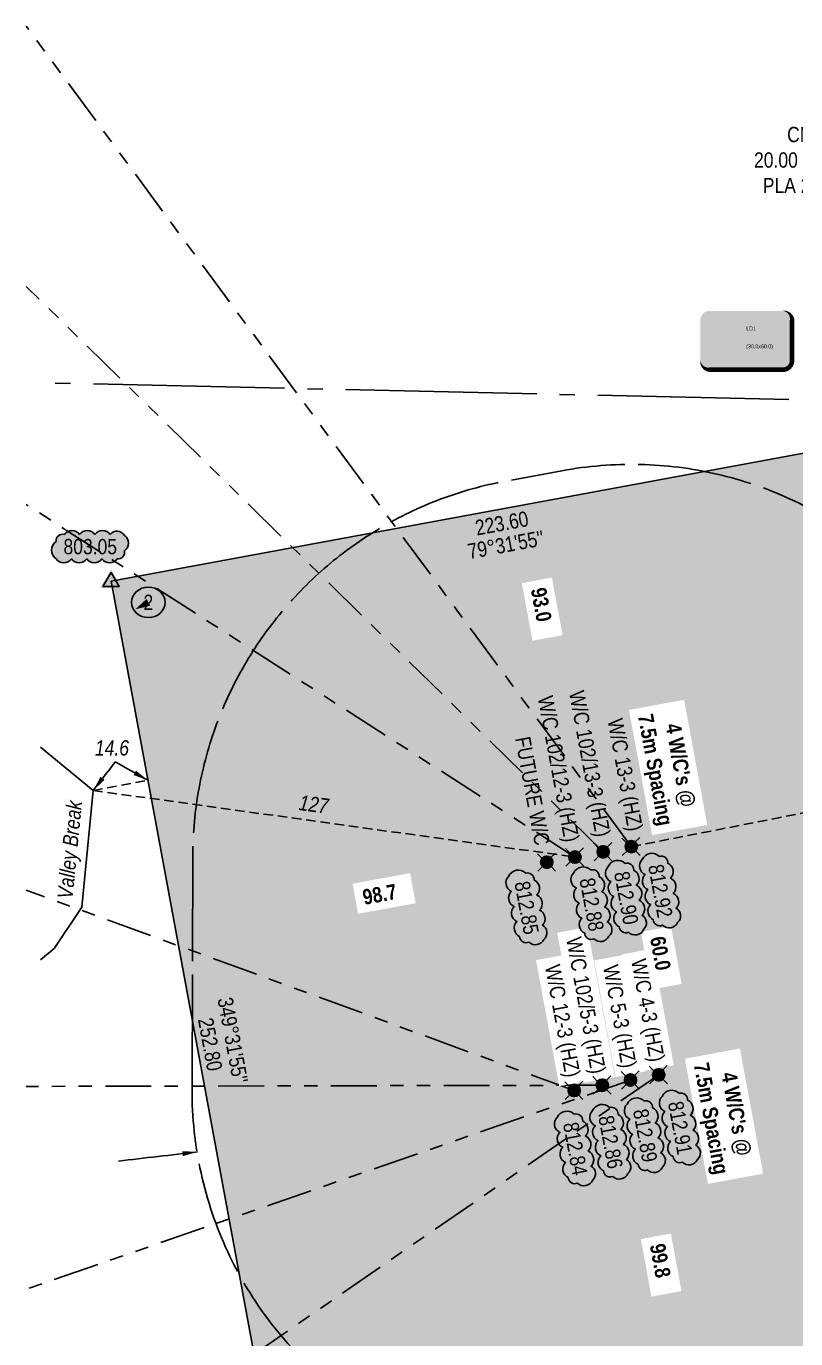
# Model space of a CAD drawing. Extents: x 401306 to 418331, y 6045711 to 6071172.
# Drawn here: x 406652 to 407156, y 6060097 to 6060955 of the extents above; entities that cross this region are included whole.
import ezdxf
from ezdxf.enums import TextEntityAlignment as Align

# ---------------------------------------------------------------- set-up
doc = ezdxf.new("R2018")
doc.units = 0
doc.header["$LTSCALE"] = 5
doc.header["$PDSIZE"] = 0.5
for name, pattern in [('foc-BUFFER', [16.75, 15, -1.75]), ('foc-DRILLPATH', [14.75, 6, -1.75, 1.75, -1.75, 1.75, -1.75]), ('foc-QUARTERLINE', [33, 25, -3, 2, -3]), ('foc-TIELINE', [1.875, 1.25, -0.625])]:
    doc.linetypes.add(name, pattern=pattern)
doc.layers.get('Defpoints').update_dxf_attribs({"color": 9})
for name, color, linetype in [('AUX-BUFFER', 7, 'foc-BUFFER'), ('L-BD', 7, 'Continuous'), ('L-BD1', 253, 'Continuous'), ('L-MON', 1, 'Continuous'), ('L-QSEC', 8, 'foc-QUARTERLINE'), ('P-ELEVATION', 7, 'Continuous'), ('P-PDRILLPATH', 12, 'foc-DRILLPATH'), ('P-PROPOSED', 10, 'Continuous'), ('P-PROPOSED-H', 21, 'Continuous'), ('P-TEMP-BLOCKS', 250, 'Continuous'), ('T-SLOPE', 48, 'Continuous'), ('T-TIE', 201, 'foc-TIELINE')]:
    doc.layers.add(name, color=color, linetype=linetype)
for name, color, linetype, lineweight in [('F-RW-T', 190, 'Continuous', 9), ('T-TEXT', 48, 'Continuous', 18), ('T-TIE-T', 201, 'Continuous', 18)]:
    doc.layers.add(name, color=color, linetype=linetype, lineweight=lineweight)
doc.styles.add('80', font='ARIALN.TTF', dxfattribs={"height": 10})
doc.styles.add('80CG', font='ARIALN.TTF', dxfattribs={"height": 10})
doc.styles.add('80L', font='ARIALN.TTF', dxfattribs={"height": 10})
doc.styles.add('80LS', font='ARIALNI.TTF', dxfattribs={"height": 10})
doc.styles.add('BOLD', font='ARIALNB.TTF')
doc.styles.get("Standard").update_dxf_attribs({"font": 'ARIALN.TTF'})
doc.dimstyles.new('CG2011', dxfattribs={"dimscale": 5, "dimtxt": 9, "dimasz": 2, "dimexe": 0.2, "dimexo": 0.0625, "dimgap": 0.5, "dimtad": 0, "dimtih": 1, "dimtoh": 1, "dimzin": 0, "dimdsep": 46, "dimtxsty": '80CG', "dimcen": 0.1, "dimse1": 1, "dimse2": 1, "dimclrd": 256, "dimclrt": 256, "dimaunit": 1, "dimadec": 4, "dimazin": 0, "dimtfac": 0.06, "dimtofl": 0, "dimtmove": 0, "dimatfit": 1, "dimfxl": 0.2, "dimtolj": 1, "dimtzin": 0, "dimlwd": -1, "dimarcsym": 0})
doc.dimstyles.new('Compass 5 000', dxfattribs={"dimscale": 5, "dimtxt": 9, "dimasz": 2, "dimexe": 0.2, "dimexo": 0.0625, "dimgap": 0.5, "dimtad": 0, "dimtih": 1, "dimtoh": 1, "dimzin": 0, "dimdsep": 46, "dimtxsty": '80CG', "dimcen": 0.1, "dimse1": 1, "dimse2": 1, "dimclrd": 256, "dimclrt": 256, "dimaunit": 1, "dimadec": 4, "dimazin": 0, "dimtfac": 0.06, "dimtofl": 0, "dimtmove": 0, "dimatfit": 1, "dimfxl": 0.2, "dimtolj": 1, "dimtzin": 0, "dimlwd": -1, "dimarcsym": 0})

# ---------------------------------------------------------------- blocks, each defined once
blk = doc.blocks.new('*U70')
at = {"true_color": 0xff8aff}
h = blk.add_hatch(color=211, dxfattribs=at)
edge = h.paths.add_edge_path()
edge.add_line((-24, -20), (24, -20))
edge.add_arc((24, -14), 6, 270, 360)
edge.add_line((30, -14), (30, 12.5))
edge.add_arc((24, 12.5), 6, 0, 90)
edge.add_line((24, 18.5), (-24, 18.5))
edge.add_arc((-24, 12.5), 6, 90, 180)
edge.add_line((-30, 12.5), (-30, -14))
edge.add_arc((-24, -14), 6, 180, 270)
at = {"color": 250, "flags": 128}
blk.add_lwpolyline([(-24, -20, 3, 3, 0), (24, -20, 3, 3, 0.414214), (30, -14, 3, 3, 0), (30, 12.5, 3, 0, 0.414214), (24, 18.5, 0, 0, 0), (-24, 18.5, 0, 0, 0.414214), (-30, 12.5, 0, 0, 0), (-30, -14, 0, 3, 0.414214)], format="xyseb", close=True, dxfattribs=at)
at = {"flags": 128}
blk.add_lwpolyline([(19.92, 4.39, 0, 7.5, 0), (0, 0, 0, 0, 0)], format="xyseb", dxfattribs=at)
at = {"color": 250, "lineweight": 30, "flags": 104}
blk.add_attdef('TEMP_AREA_W1', text='', height=12, dxfattribs=at).set_placement((0, 8.26), align=Align.MIDDLE_CENTER)
blk.add_attdef('ENTER_TEXT', text='', height=9, dxfattribs=at).set_placement((0, -3.47), align=Align.TOP_CENTER)
blk = doc.blocks.new('*D72')
at = {"layer": 'Defpoints', "color": 0, "transparency": 16777216}
for p in [(407271.97, 6060890.07), (407222.82, 6060880.98), (407224.71, 6060870.76)]:
    blk.add_point(p, dxfattribs=at)
at = {"layer": 'F-RW-T', "transparency": 16777216}
for p, q in [((407283.69, 6060881.67), (407293.52, 6060883.49)), ((407214.88, 6060868.94), (407205.05, 6060867.12))]:
    blk.add_line(p, q, dxfattribs=at)
for points in [[(407283.39, 6060883.31), (407283.99, 6060880.03), (407273.86, 6060879.85)], [(407214.58, 6060870.58), (407215.18, 6060867.3), (407224.71, 6060870.76)]]:
    blk.add_solid(points, dxfattribs=at)
at = {"layer": 'F-RW-T', "transparency": 16777216, "insert": (407165.51, 6060867.12), "char_height": 10, "attachment_point": 5, "style": '80CG'}
blk.add_mtext('\\A1;CNRL\\P20.00 P/L R/W\\PPLA 240998', dxfattribs=at)
blk = doc.blocks.new('wa')
at = {"layer": 'P-ELEVATION'}
h = blk.add_hatch(color=111, dxfattribs=at)
h.dxf.hatch_style = 1
edge = h.paths.add_edge_path()
edge.add_arc((-17.35, -4.5), 6.1, 215, 325)
edge.add_arc((-7.35, -4.5), 6.1, 215, 325)
edge.add_arc((2.65, -4.5), 6.1, 215, 325)
edge.add_arc((12.65, -4.5), 6.1, 215, 325)
edge.add_arc((18.14, -3.7), 4.32, 263.43363, 373.43363)
edge.add_arc((18.85, 2.3), 6.1, 305, 415)
edge.add_arc((17.45, 4.39), 5.69, 30.69553, 140.69553)
edge.add_arc((8.05, 4.5), 6.1, 35, 145)
edge.add_arc((-1.95, 4.5), 6.1, 35, 145)
edge.add_arc((-11.95, 4.5), 6.1, 35, 145)
edge.add_arc((-18.04, 3.81), 4.33, 75.42608, 185.42608)
edge.add_arc((-18.36, -2.3), 6.96, 125, 235)
at = {"color": 240, "flags": 128}
blk.add_lwpolyline([(-22.35, -8, 0.520567), (-12.35, -8, 0.520567), (-2.35, -8, 0.520567), (7.65, -8, 0.520567), (17.65, -8, 0.520567), (22.35, -2.7, 0.520567), (22.35, 7.3, 0.520567), (13.05, 8, 0.520567), (3.05, 8, 0.520567), (-6.95, 8, 0.520567), (-16.95, 8, 0.520567), (-22.35, 3.4, 0.520567)], format="xyb", close=True, dxfattribs=at)
at = {"layer": 'P-ELEVATION', "color": 240, "flags": 128}
blk.add_lwpolyline([(0, 0, 12.5, 0, 0), (-12.42, -6.43, 0, 0, 0)], format="xyseb", dxfattribs=at)
at = {"layer": 'P-ELEVATION', "color": 240, "style": '80'}
blk.add_attdef('ELEVATION', text='', height=10, dxfattribs=at).set_placement((0, 0), align=Align.MIDDLE_CENTER)
blk = doc.blocks.new('Induction_Bend_No')
at = {"layer": 'P-ELEVATION'}
h = blk.add_hatch(color=111, dxfattribs=at)
h.dxf.hatch_style = 1
edge = h.paths.add_edge_path()
edge.add_ellipse((0, 0), major_axis=(-10.94, 0), ratio=0.913794, start_angle=0, end_angle=360)
at = {"layer": 'P-ELEVATION', "color": 7, "flags": 128}
blk.add_lwpolyline([(0, 0, 5, 0, 0), (-8.54, -4.54, 0, 0, 0)], format="xyseb", dxfattribs=at)
at = {"layer": 'P-ELEVATION', "color": 7}
blk.add_ellipse((0, 0), major_axis=(-10.94, 0), ratio=0.913794, dxfattribs=at)
at = {"layer": 'P-ELEVATION', "style": '80'}
blk.add_attdef('BEND', text='', height=10, dxfattribs=at).set_placement((0, 0), align=Align.MIDDLE_CENTER)
blk = doc.blocks.new('WC')
at = {"layer": 'L-MON'}
h = blk.add_hatch(color=255, dxfattribs=at)
h.dxf.hatch_style = 1
edge = h.paths.add_edge_path()
edge.add_arc((0, 0), 0.9, 0, 360)
at = {"layer": 'L-MON', "color": 240, "flags": 128}
for points in [[(-0.62, 0.5), (-1.23, 1.12)], [(0.52, 0.61), (1.13, 1.21)], [(-1.18, -1.18), (-0.56, -0.57)], [(1.16, -1.18), (0.56, -0.57)]]:
    blk.add_lwpolyline(points, dxfattribs=at)
at = {"layer": 'L-MON', "color": 240}
for radius in [0.8, 0.373]:
    blk.add_circle((0, 0), radius, dxfattribs=at)
blk = doc.blocks.new('TRIA')
blk.add_hatch(color=255).paths.add_polyline_path([(-0.04, 1.52), (-1.47, -0.87), (1.39, -0.87)])
blk = doc.blocks.new('TRIAA')
blk.add_blockref('TRIA', (0, 0))
blk = doc.blocks.new('TRIB')
at = {"color": 1}
blk.add_lwpolyline([(-1.12, -0.67), (-0.04, 1.13), (1.04, -0.67)], close=True, dxfattribs=at)
blk = doc.blocks.new('TRIBB')
blk.add_blockref('TRIB', (0, 0))
blk = doc.blocks.new('TRICC')
for name in ['TRIAA', 'TRIBB']:
    blk.add_blockref(name, (0, 0))
blk = doc.blocks.new('plspike')
blk.add_blockref('TRICC', (0, 0))

msp = doc.modelspace()

# ---------------------------------------------------------------- hatches: boundary and pattern name
at = {"layer": 'P-PROPOSED-H'}
h = msp.add_hatch(color=256, dxfattribs=at)
h.dxf.hatch_style = 1
h.paths.add_polyline_path([(406822.727, 6059970.603), (407372.195, 6060072.13), (407257.41, 6060693.353), (406707.942, 6060591.827)])

# ---------------------------------------------------------------- linework, layer by layer
at = {"layer": 'L-QSEC', "flags": 128}
msp.add_lwpolyline([(407645.956, 6060699.446), (406661.651, 6060721.624)], dxfattribs=at)
at = {"layer": 'P-PDRILLPATH'}
for points in [[(407048.002, 6060418.323), (406652.298, 6060954.633)], [(407029.572, 6060414.92), (406652.298, 6060784.516)], [(407011.141, 6060411.517), (406652.298, 6060642.003)], [(407010.615, 6060258.947), (406652.298, 6060389.892)], [(407065.908, 6060269.155), (406652.298, 6059983.617)], [(407047.477, 6060265.752), (406652.298, 6060128.963)], [(407029.046, 6060262.35), (406652.298, 6060261.578)]]:
    msp.add_lwpolyline(points, dxfattribs=at)
at = {"layer": 'P-PROPOSED'}
msp.add_lwpolyline([(406822.727, 6059970.603), (407372.195, 6060072.13), (407257.41, 6060693.353), (406707.942, 6060591.827)], close=True, dxfattribs=at)
at = {"layer": 'T-SLOPE'}
msp.add_lwpolyline([(406661.651, 6060483.384), (406696.061, 6060455.052), (406688.573, 6060378.845), (406670.669, 6060351.833), (406661.651, 6060344.329)], dxfattribs=at)
at = {"layer": 'T-TIE', "flags": 128}
for points in [[(406696.061, 6060455.052), (406731.989, 6060461.682)], [(406696.061, 6060455.052), (407011.141, 6060411.517)]]:
    msp.add_lwpolyline(points, dxfattribs=at)

# ---------------------------------------------------------------- block references
at = {"xscale": 0.99958654, "yscale": 0.99958654, "zscale": 0.99958654}
for name, p, values in [('wa', (406694.168, 6060614.451), {'ELEVATION': '803.05'}), ('Induction_Bend_No', (406732.166, 6060578.023), {'BEND': '2'})]:
    msp.add_blockref(name, p, dxfattribs=at).add_auto_attribs(values)
at = {"xscale": 0.99958654, "yscale": 0.99958654, "zscale": 0.99958654, "rotation": 280.4602777777778}
for p, values in [((407057.132, 6060229.473), {'ELEVATION': '812.89'}), ((407011.43, 6060220.807), {'ELEVATION': '812.84'}), ((407034.525, 6060225.206), {'ELEVATION': '812.86'})]:
    msp.add_blockref('wa', p, dxfattribs=at).add_auto_attribs(values)
at = {"layer": 'L-MON', "xscale": 4.997932699999978, "yscale": 4.997932699999978, "zscale": 4.997932699999978}
for name, p in [('plspike', (406707.942, 6060591.827)), ('WC', (407011.141, 6060411.517)), ('WC', (407029.572, 6060414.92)), ('WC', (406992.71, 6060408.115))]:
    msp.add_blockref(name, p, dxfattribs=at)
at = {"layer": 'P-TEMP-BLOCKS'}
ref = msp.add_blockref('*U70', (407123.182, 6060750.096), dxfattribs=dict(at, xscale=0.99958654, yscale=0.99958654, zscale=0.99958654))
lines = msp.add_mtext('LD1', dxfattribs={"layer": '0', "color": 250, "insert": (407123.182, 6060758.357), "char_height": 2.5, "attachment_point": 1})
ref.add_attrib('TEMP_AREA_W1', '', (407123.182, 6060758.357), dxfattribs={"flags": 104}).embed_mtext(lines)
lines = msp.add_mtext('(30.0x60.0)', dxfattribs={"layer": '0', "color": 250, "insert": (407123.185, 6060746.627), "char_height": 2.5, "attachment_point": 1})
ref.add_attrib('ENTER_TEXT', '', (407123.185, 6060746.627), dxfattribs={"flags": 104}).embed_mtext(lines)

# ---------------------------------------------------------------- texts
at = {"layer": 'L-BD', "color": 5, "attachment_point": 1, "rotation": 280.460278, "style": '80L', "bg_fill": 1, "box_fill_scale": 1.1, "bg_fill_color": 21, "bg_fill_transparency": 0}
for s, insert, char_height, width in [('W/C 102/13-3 (HZ)', (407017.062, 6060521.004), 9.99587, 96.11754), ('W/C 102/12-3 (HZ)', (406996.65, 6060517.626), 9.99587, 96.11754), ('W/C 13-3 (HZ)', (407042.254, 6060502.809), 9.99587, 73.82799), ('FUTURE W/C', (406981.778, 6060490.991), 9.9959, 71.48926)]:
    msp.add_mtext(s, dxfattribs=dict(at, insert=insert, char_height=char_height, width=width))
at = {"layer": 'L-BD1', "char_height": 9.99587, "attachment_point": 1, "style": '80L'}
for s, insert, width, rotation, line_spacing_factor in [("\\pxqc;223.60\\P79°31'55''", (406934.572, 6060629.508), 56.60228, 10.4686, 0.855), ("\\pxqc;349°31'55'' 252.80", (406786.564, 6060323.688), 63.03154, 280.4686, 0.9)]:
    msp.add_mtext(s, dxfattribs=dict(at, insert=insert, width=width, rotation=rotation, line_spacing_factor=line_spacing_factor))
at = {"layer": 'T-TEXT', "insert": (406675.749, 6060416.772), "char_height": 10, "width": 65.01814, "attachment_point": 2, "rotation": 84.387983, "style": '80LS'}
msp.add_mtext('Valley Break', dxfattribs=at)
at = {"layer": 'T-TIE-T', "insert": (406708.355, 6060487.882), "char_height": 9.99568, "width": 22.40058, "attachment_point": 2, "style": '80L'}
msp.add_mtext('{\\fArial Narrow|b0|i1|c0|p34;14.6}', dxfattribs=at)
at = {"layer": 'T-TIE-T', "insert": (406841.034, 6060450.92), "char_height": 9.99568, "width": 22.40058, "attachment_point": 2, "rotation": 352.133274, "style": '80L'}
msp.add_mtext('{\\fArial Narrow|b0|i1|c0|p34;127}', dxfattribs=at)

# ---------------------------------------------------------------- dimensions: what is measured, and where the dimension line sits
at = {"layer": 'F-RW-T'}
dim = msp.add_linear_dim(base=(407224.712, 6060870.761), p1=(407271.967, 6060890.071), p2=(407222.821, 6060880.983), angle=190.477497, text='CNRL\\P20.00 P/L R/W\\PPLA 240998', dimstyle='Compass 5 000', dxfattribs=at)
dim.commit()
dim.dimension.update_dxf_attribs({"geometry": '*D72', "text_midpoint": (407165.505, 6060867.124), "dimtype": 161})

# ---------------------------------------------------------------- leaders
at = {"layer": 'AUX-BUFFER', "path_type": 1}
msp.add_leader([(406764.39, 6060218.771), (406712.586, 6060212.733)], dimstyle='CG2011', override={"dimasz": 2, "dimgap": 0.5, "dimtad": 0}, dxfattribs=at)
at = {"layer": 'T-TIE-T', "path_type": 1}
for points in [[(406696.061, 6060455.052), (406710.513, 6060473.654)], [(406731.989, 6060461.682), (406710.513, 6060473.654)]]:
    msp.add_leader(points, dimstyle='Compass 5 000', override={"dimgap": 0.5, "dimtad": 0}, dxfattribs=at)

# ---------------------------------------------------------------- next in the draw order: texts
at = {"layer": 'L-BD', "color": 3, "attachment_point": 1, "style": 'BOLD', "bg_fill": 2}
for s, insert, char_height, width, rotation in [('93.0', (406992.086, 6060588.374), 9.9959, 28.25339, 280.460246), ("\\pxqc;4 W/C's @\\P7.5m Spacing", (407078.534, 6060508.489), 9.99587, 73.20069, 280.460246), ('98.7', (406871.553, 6060390.04), 9.9959, 28.25339, 10.460246), ("\\pxqc;4 W/C's @\\P7.5m Spacing", (407115.059, 6060280.503), 9.99587, 73.20069, 280.468617), ('99.8', (407069.886, 6060159.538), 9.9959, 28.25339, 280.460246)]:
    msp.add_mtext(s, dxfattribs=dict(at, insert=insert, char_height=char_height, width=width, rotation=rotation))
at = {"layer": 'L-BD', "color": 5, "insert": (407057.725, 6060345.771), "char_height": 9.99587, "width": 67.45955, "attachment_point": 1, "rotation": 280.460278, "style": '80L', "bg_fill": 2}
msp.add_mtext('W/C 4-3 (HZ)', dxfattribs=at)

# ---------------------------------------------------------------- next in the draw order: linework, layer by layer
at = {"layer": 'T-TIE', "flags": 128}
msp.add_lwpolyline([(407048.002, 6060418.323), (407163.884, 6060441.012)], dxfattribs=at)

# ---------------------------------------------------------------- next in the draw order: block references
at = {"xscale": 0.99958654, "yscale": 0.99958654, "zscale": 0.99958654, "rotation": 280.4602777777778}
msp.add_blockref('wa', (407080.018, 6060234.492), dxfattribs=at).add_auto_attribs({'ELEVATION': '812.91'})
at = {"layer": 'L-MON', "xscale": 4.997932699999978, "yscale": 4.997932699999978, "zscale": 4.997932699999978}
msp.add_blockref('WC', (407048.002, 6060418.323), dxfattribs=at)

# ---------------------------------------------------------------- next in the draw order: texts
at = {"layer": 'L-BD', "color": 5, "insert": (407039.31, 6060341.739), "char_height": 9.99587, "width": 67.45955, "attachment_point": 1, "rotation": 280.460278, "style": '80L', "bg_fill": 2}
msp.add_mtext('W/C 5-3 (HZ)', dxfattribs=at)

# ---------------------------------------------------------------- next in the draw order: block references
at = {"layer": 'L-MON', "xscale": 4.997932699999978, "yscale": 4.997932699999978, "zscale": 4.997932699999978}
msp.add_blockref('WC', (407065.908, 6060269.155), dxfattribs=at)

# ---------------------------------------------------------------- next in the draw order: texts
at = {"layer": 'L-BD', "color": 3, "insert": (407070.005, 6060360.402), "char_height": 9.9959, "width": 28.25339, "attachment_point": 1, "rotation": 280.460246, "style": 'BOLD', "bg_fill": 2}
msp.add_mtext('60.0', dxfattribs=at)
at = {"layer": 'L-BD', "color": 5, "insert": (407015.207, 6060359.917), "char_height": 9.99587, "width": 89.7491, "attachment_point": 1, "rotation": 280.460278, "style": '80L', "bg_fill": 2}
msp.add_mtext('W/C 102/5-3 (HZ)', dxfattribs=at)

# ---------------------------------------------------------------- next in the draw order: block references
at = {"xscale": 0.99958654, "yscale": 0.99958654, "zscale": 0.99958654, "rotation": 280.4602777777778}
for p, values in [((407044.777, 6060384.774), {'ELEVATION': '812.90'}), ((407067.069, 6060389.379), {'ELEVATION': '812.92'}), ((407022.169, 6060380.507), {'ELEVATION': '812.88'})]:
    msp.add_blockref('wa', p, dxfattribs=at).add_auto_attribs(values)
at = {"layer": 'L-MON', "xscale": 4.997932699999978, "yscale": 4.997932699999978, "zscale": 4.997932699999978}
msp.add_blockref('WC', (407047.477, 6060265.752), dxfattribs=at)

# ---------------------------------------------------------------- next in the draw order: texts
at = {"layer": 'L-BD', "color": 5, "insert": (407001.341, 6060341.938), "char_height": 9.99587, "width": 73.82799, "attachment_point": 1, "rotation": 280.460278, "style": '80L', "bg_fill": 2}
msp.add_mtext('W/C 12-3 (HZ)', dxfattribs=at)

# ---------------------------------------------------------------- next in the draw order: linework, layer by layer
at = {"layer": 'AUX-BUFFER', "color": 251, "linetype": 'foc-BUFFER', "flags": 128}
msp.add_lwpolyline([(406760.72, 6060259.808), (406761.246, 6060412.378, -0.3607261), (406965.773, 6060657.261), (407002.634, 6060664.067, -0.432817), (407296.118, 6060448.105), (407314.023, 6060298.937, -0.3958517), (407111.275, 6060023.411), (407055.983, 6060013.203, -0.4698035)], format="xyb", close=True, dxfattribs=at)

# ---------------------------------------------------------------- next in the draw order: block references
at = {"xscale": 0.99958654, "yscale": 0.99958654, "zscale": 0.99958654, "rotation": 280.4602777777778}
msp.add_blockref('wa', (406979.638, 6060378.366), dxfattribs=at).add_auto_attribs({'ELEVATION': '812.85'})
at = {"layer": 'L-MON', "xscale": 4.997932699999978, "yscale": 4.997932699999978, "zscale": 4.997932699999978}
for p in [(407010.615, 6060258.947), (407029.046, 6060262.35)]:
    msp.add_blockref('WC', p, dxfattribs=at)

doc.saveas('drawing.dxf')
